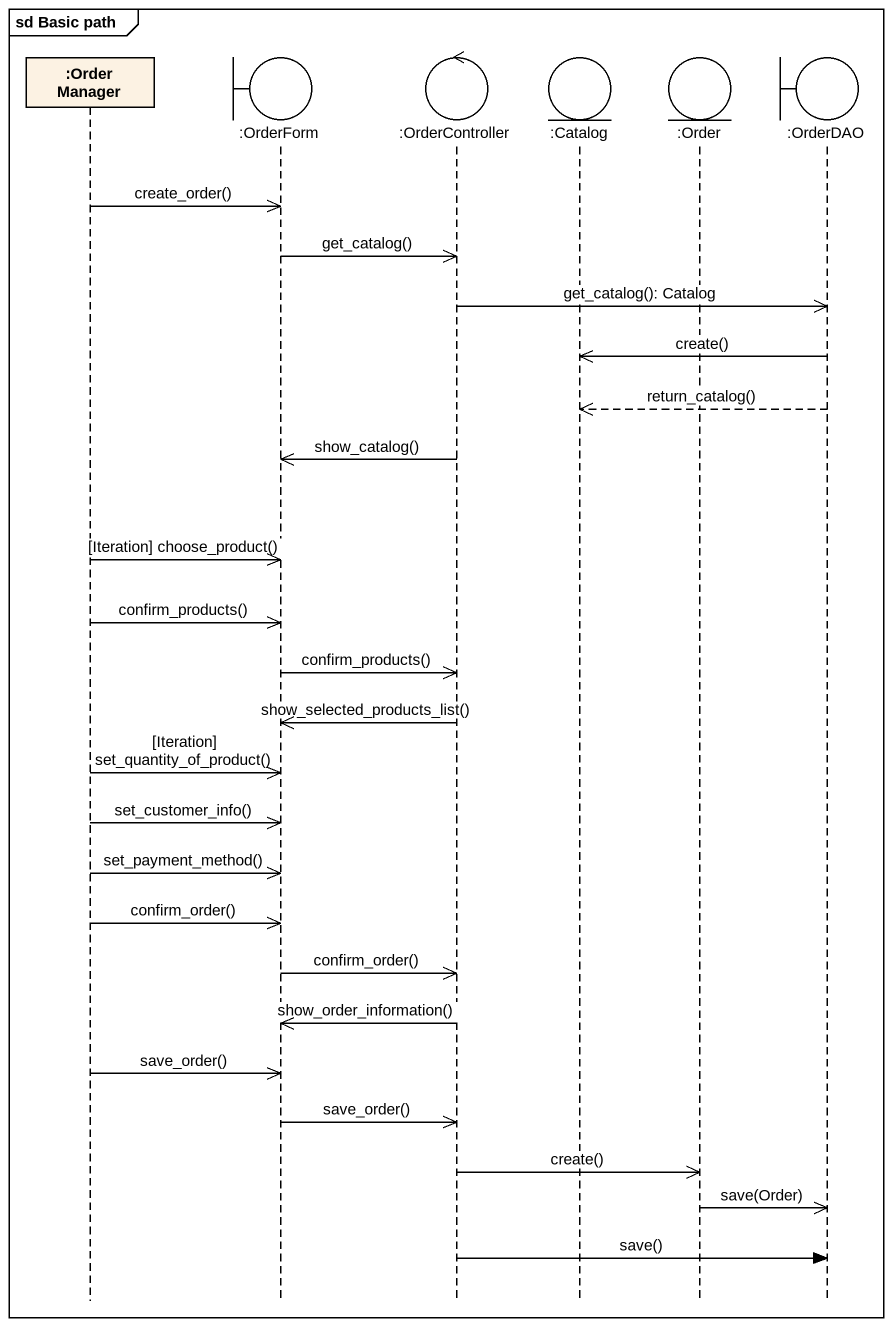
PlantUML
@startuml
mainframe sd Basic path
hide footbox
participant ":Order Manager" as Order_Manager
boundary ":OrderForm" as OrderForm
control ":OrderController" as OrderController
entity ":Catalog" as Catalog
entity ":Order" as Order
boundary ":OrderDAO" as OrderDAO

Order_Manager ->> OrderForm : create_order()
OrderForm ->> OrderController : get_catalog()
OrderController ->> OrderDAO : get_catalog(): Catalog
OrderDAO ->> Catalog : create()
OrderDAO -->> Catalog : return_catalog()
OrderController ->> OrderForm : show_catalog()
Order_Manager ->> OrderForm : [Iteration] choose_product()
Order_Manager ->> OrderForm : confirm_products()
OrderForm ->> OrderController : confirm_products()
OrderController ->> OrderForm : show_selected_products_list()
Order_Manager ->> OrderForm : [Iteration] set_quantity_of_product()
Order_Manager ->> OrderForm : set_customer_info()
Order_Manager ->> OrderForm : set_payment_method()
Order_Manager ->> OrderForm : confirm_order()
OrderForm ->> OrderController : confirm_order()
OrderController ->> OrderForm : show_order_information()
Order_Manager ->> OrderForm : save_order()
OrderForm ->> OrderController : save_order()
OrderController ->> Order : create()
Order ->> OrderDAO : save(Order)
OrderController -> OrderDAO : save()
@enduml
